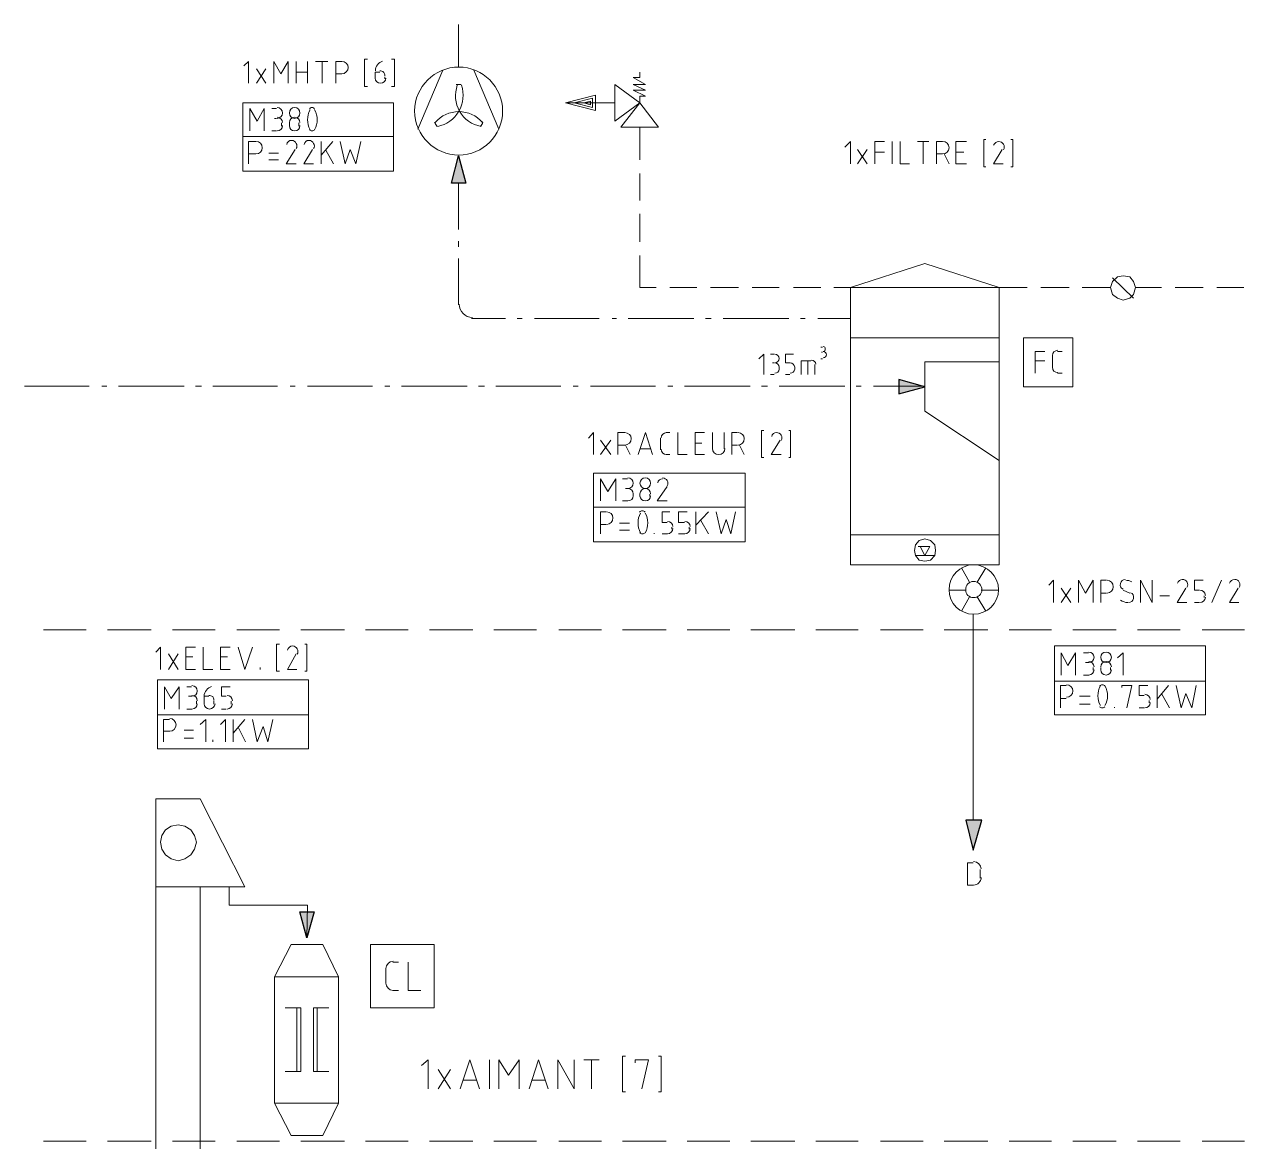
# Model space of a CAD drawing. Header units: millimetres. Extents: x 7 to 416, y 7 to 290.
# Drawn here: x 109.4 to 162.8, y 180 to 229 of the extents above; entities that cross this region are included whole.
import ezdxf

# ---------------------------------------------------------------- set-up
doc = ezdxf.new("R2010")
doc.units = ezdxf.units.MM
doc.header["$MEASUREMENT"] = 0
doc.layers.get('0').update_dxf_attribs({"linetype": 'CONTINUOUS'})

msp = doc.modelspace()

# ---------------------------------------------------------------- hatches: boundary and pattern name
at = {"true_color": 0x000006}
for points in [[(128.714, 222.019), (128.085, 222.019), (128.383, 223.21)], [(147.693, 213.415), (147.693, 212.786), (148.834, 213.084)], [(121.434, 190.084), (122.062, 190.084), (121.731, 188.943)]]:
    msp.add_hatch(color=0, dxfattribs=at).paths.add_polyline_path(points)
at = {"true_color": 0x000007}
msp.add_hatch(color=0, dxfattribs=at).paths.add_polyline_path([(151.333, 194.105), (150.621, 194.105), (150.952, 192.781)])

# ---------------------------------------------------------------- linework, layer by layer
at = {"color": 0, "linetype": 'Continuous', "lineweight": 15, "true_color": 0x000006}
for points in [[(128.383, 227.099), (128.383, 228.968), (128.383, 228.968)], [(126.596, 224.385), (127.705, 226.966), (127.705, 226.966)], [(129.061, 226.966), (130.154, 224.385), (130.154, 224.385)], [(129.442, 224.683), (129.426, 224.699), (129.426, 224.699)], [(136.342, 223.028), (136.342, 224.468), (136.342, 224.468)], [(128.383, 219.984), (128.383, 222.019), (128.383, 222.019)], [(136.342, 221.258), (136.342, 222.433), (136.342, 222.433)], [(136.342, 219.438), (136.342, 220.662), (136.342, 220.662)], [(128.383, 219.223), (128.383, 219.471), (128.383, 219.471)], [(137.053, 217.436), (136.342, 217.436), (136.342, 218.842)], [(128.383, 216.674), (128.383, 218.71), (128.383, 218.71)], [(157.985, 216.972), (157.058, 217.866), (157.058, 217.866)], [(138.84, 217.436), (137.649, 217.436), (137.649, 217.436)], [(140.66, 217.436), (139.436, 217.436), (139.436, 217.436)], [(142.447, 217.436), (141.256, 217.436), (141.256, 217.436)], [(144.268, 217.436), (143.076, 217.436), (143.076, 217.436)], [(145.575, 217.436), (144.847, 217.436), (144.847, 217.436)], [(152.094, 217.436), (153.318, 217.436), (153.318, 217.436)], [(153.914, 217.436), (155.155, 217.436), (155.155, 217.436)], [(155.734, 217.436), (156.975, 217.436), (156.975, 217.436)], [(158.067, 217.436), (159.209, 217.436), (159.209, 217.436)], [(159.805, 217.436), (161.029, 217.436), (161.029, 217.436)], [(161.625, 217.436), (162.816, 217.436), (162.816, 217.436)], [(130.451, 216.079), (128.962, 216.079), (128.962, 216.079)], [(131.179, 216.079), (130.964, 216.079), (130.964, 216.079)], [(134.555, 216.079), (131.725, 216.079), (131.725, 216.079)], [(135.316, 216.079), (135.117, 216.079), (135.117, 216.079)], [(138.708, 216.079), (135.829, 216.079), (135.829, 216.079)], [(139.469, 216.079), (139.221, 216.079), (139.221, 216.079)], [(142.861, 216.079), (139.982, 216.079), (139.982, 216.079)], [(143.589, 216.079), (143.374, 216.079), (143.374, 216.079)], [(145.575, 216.079), (144.135, 216.079), (144.135, 216.079)], [(112.201, 213.117), (109.355, 213.117), (109.355, 213.117)], [(112.962, 213.117), (112.747, 213.117), (112.747, 213.117)], [(116.354, 213.117), (113.475, 213.117), (113.475, 213.117)], [(117.115, 213.117), (116.85, 213.117), (116.85, 213.117)], [(120.457, 213.117), (117.611, 213.117), (117.611, 213.117)], [(121.219, 213.117), (121.003, 213.117), (121.003, 213.117)], [(124.611, 213.117), (121.765, 213.117), (121.765, 213.117)], [(125.372, 213.117), (125.157, 213.117), (125.157, 213.117)], [(128.764, 213.117), (125.885, 213.117), (125.885, 213.117)], [(129.525, 213.117), (129.26, 213.117), (129.26, 213.117)], [(132.867, 213.117), (130.021, 213.117), (130.021, 213.117)], [(133.628, 213.117), (133.413, 213.117), (133.413, 213.117)], [(137.02, 213.117), (134.174, 213.117), (134.174, 213.117)], [(137.781, 213.117), (137.566, 213.117), (137.566, 213.117)], [(141.173, 213.117), (138.294, 213.117), (138.294, 213.117)], [(141.935, 213.117), (141.67, 213.117), (141.67, 213.117)], [(145.327, 213.117), (142.447, 213.117), (142.447, 213.117)], [(146.038, 213.117), (145.823, 213.117), (145.823, 213.117)], [(148.834, 213.117), (146.584, 213.117), (146.584, 213.117)], [(118.339, 191.176), (118.339, 190.382), (118.339, 190.382)], [(121.765, 190.382), (118.339, 190.382), (118.339, 190.382)], [(121.765, 190.382), (121.731, 188.943), (121.731, 188.943)]]:
    msp.add_lwpolyline(points, dxfattribs=at)
at = {"color": 0, "linetype": 'Continuous', "lineweight": 15, "true_color": 0x000007}
for points in [[(124.395, 227.446), (124.263, 227.446), (124.263, 226.255), (124.395, 226.255)], [(125.454, 227.446), (125.587, 227.446), (125.587, 226.255), (125.454, 226.255)], [(119.183, 226.387), (119.183, 227.347), (118.968, 227.148)], [(119.531, 226.387), (119.944, 227.016), (119.944, 227.016)], [(119.531, 227.016), (119.944, 226.387), (119.944, 226.387)], [(120.292, 226.387), (120.292, 227.347), (120.59, 226.801), (120.921, 227.347), (120.921, 226.387)], [(121.268, 226.387), (121.268, 227.347), (121.268, 227.347)], [(121.268, 226.883), (121.765, 226.883), (121.765, 226.883)], [(121.765, 227.347), (121.765, 226.387), (121.765, 226.387)], [(122.112, 227.347), (122.658, 227.347), (122.658, 227.347)], [(122.41, 226.387), (122.41, 227.347), (122.41, 227.347)], [(123.006, 226.387), (123.006, 227.347), (123.254, 227.347)], [(124.726, 226.883), (124.726, 226.586), (124.726, 226.586)], [(124.941, 226.883), (124.726, 226.883), (124.726, 226.883)], [(137.153, 224.468), (136.342, 225.527), (135.233, 224.732), (135.233, 226.337), (136.342, 225.527), (136.342, 225.825), (136.59, 225.825), (136.044, 226.089), (136.59, 226.089), (136.044, 226.337), (136.59, 226.337), (136.044, 226.635), (136.342, 226.635), (136.342, 226.883)], [(123.254, 226.801), (123.006, 226.801), (123.006, 226.801)], [(125.157, 226.586), (125.157, 226.668), (125.157, 226.668)], [(133.082, 225.527), (133.876, 225.527), (134.174, 225.444), (134.174, 225.609), (133.876, 225.527), (133.463, 225.527), (134.257, 225.742), (134.257, 225.328), (133.463, 225.527)], [(133.926, 225.527), (133.876, 225.527), (133.876, 225.527)], [(133.926, 225.527), (135.233, 225.527), (135.233, 225.527)], [(137.153, 224.468), (135.498, 224.468), (136.342, 225.527)], [(145.575, 222.863), (145.575, 223.839), (145.327, 223.591)], [(146.634, 222.863), (146.634, 223.839), (147.064, 223.839)], [(147.395, 222.863), (147.395, 223.839), (147.395, 223.839)], [(147.742, 223.839), (147.742, 222.863), (148.156, 222.863)], [(148.503, 223.839), (149, 223.839), (149, 223.839)], [(148.752, 222.863), (148.752, 223.839), (148.752, 223.839)], [(149.347, 222.863), (149.347, 223.839), (149.596, 223.839)], [(150.654, 222.863), (150.191, 222.863), (150.191, 223.839), (150.654, 223.839)], [(151.498, 223.922), (151.416, 223.922), (151.416, 222.73), (151.498, 222.73)], [(152.607, 223.922), (152.69, 223.922), (152.69, 222.73), (152.607, 222.73)], [(145.873, 222.863), (146.303, 223.491), (146.303, 223.491)], [(145.873, 223.491), (146.303, 222.863), (146.303, 222.863)], [(146.634, 223.376), (147.064, 223.376), (147.064, 223.376)], [(149.596, 223.293), (149.347, 223.293), (149.347, 223.293)], [(149.678, 223.293), (149.893, 222.863), (149.893, 222.863)], [(150.539, 223.376), (150.191, 223.376), (150.191, 223.376)], [(152.226, 223.491), (151.846, 222.863), (152.259, 222.863)], [(152.094, 217.436), (148.834, 218.494), (145.575, 217.436), (145.575, 206.598), (152.094, 206.598)], [(152.094, 217.436), (148.834, 218.494), (145.575, 217.436), (145.575, 206.598), (152.094, 206.598)], [(145.575, 217.436), (152.094, 217.436), (152.094, 217.436)], [(145.575, 217.436), (152.094, 217.436), (152.094, 217.436)], [(152.094, 217.436), (152.094, 206.598), (152.094, 206.598)], [(152.094, 217.436), (152.094, 206.598), (152.094, 206.598)], [(145.575, 215.235), (152.094, 215.235), (152.094, 215.235)], [(145.575, 215.235), (152.094, 215.235), (152.094, 215.235)], [(153.666, 213.68), (153.666, 214.639), (154.096, 214.639)], [(153.666, 213.68), (153.666, 214.639), (154.096, 214.639)], [(154.642, 214.639), (154.857, 214.639), (154.857, 214.639)], [(154.642, 214.639), (154.857, 214.639), (154.857, 214.639)], [(152.094, 214.176), (148.834, 214.176), (148.834, 212.025), (152.094, 209.857)], [(152.094, 214.176), (148.834, 214.176), (148.834, 212.025), (152.094, 209.857)], [(153.666, 214.226), (154.096, 214.226), (154.096, 214.226)], [(153.666, 214.226), (154.096, 214.226), (154.096, 214.226)], [(154.427, 213.928), (154.427, 214.441), (154.427, 214.441)], [(154.427, 213.928), (154.427, 214.441), (154.427, 214.441)], [(154.857, 213.68), (154.642, 213.68), (154.642, 213.68)], [(154.857, 213.68), (154.642, 213.68), (154.642, 213.68)], [(134.307, 210.122), (134.307, 211.082), (134.092, 210.834)], [(135.366, 210.122), (135.366, 211.082), (135.663, 211.082)], [(136.259, 210.122), (136.59, 211.082), (136.888, 210.122)], [(137.235, 210.321), (137.235, 210.834), (137.235, 210.834)], [(137.484, 211.082), (137.649, 211.082), (137.649, 211.082)], [(137.997, 211.082), (137.997, 210.122), (138.41, 210.122)], [(139.171, 210.122), (138.758, 210.122), (138.758, 211.082), (139.171, 211.082)], [(139.519, 211.082), (139.519, 210.37), (139.519, 210.37)], [(140.032, 210.37), (140.032, 211.082), (140.032, 211.082)], [(140.363, 210.122), (140.363, 211.082), (140.611, 211.082)], [(141.769, 211.181), (141.67, 211.181), (141.67, 209.99), (141.769, 209.99)], [(142.861, 211.181), (142.944, 211.181), (142.944, 209.99), (142.861, 209.99)], [(134.605, 210.122), (135.068, 210.751), (135.068, 210.751)], [(134.605, 210.751), (135.068, 210.122), (135.068, 210.122)], [(135.663, 210.536), (135.366, 210.536), (135.366, 210.536)], [(135.713, 210.536), (135.912, 210.122), (135.912, 210.122)], [(136.805, 210.37), (136.342, 210.37), (136.342, 210.37)], [(139.055, 210.618), (138.758, 210.618), (138.758, 210.618)], [(140.611, 210.536), (140.363, 210.536), (140.363, 210.536)], [(140.71, 210.536), (140.909, 210.122), (140.909, 210.122)], [(142.481, 210.751), (142.1, 210.122), (142.53, 210.122)], [(137.649, 210.122), (137.484, 210.122), (137.484, 210.122)], [(145.575, 206.598), (145.575, 205.291), (152.094, 205.291), (152.094, 206.598)], [(148.537, 206.085), (149.049, 206.085), (148.834, 205.704), (148.619, 206.085)], [(149.265, 205.704), (148.421, 205.704), (148.421, 205.704)], [(150.787, 204.529), (150.439, 205.158), (150.439, 205.158)], [(150.787, 204.529), (150.439, 205.158), (150.439, 205.158)], [(151.118, 204.529), (151.498, 205.158), (151.498, 205.158)], [(151.118, 204.529), (151.498, 205.158), (151.498, 205.158)], [(154.477, 203.636), (154.477, 204.612), (154.262, 204.397)], [(155.569, 203.636), (155.569, 204.612), (155.867, 204.05), (156.214, 204.612), (156.214, 203.636)], [(156.545, 203.636), (156.545, 204.612), (156.793, 204.612)], [(158.282, 203.636), (158.282, 204.612), (158.795, 203.636), (158.795, 204.612)], [(160.864, 204.182), (160.648, 204.182), (160.648, 204.612), (161.029, 204.612)], [(161.41, 203.636), (161.84, 204.612), (161.84, 204.612)], [(149.893, 204.182), (150.621, 204.182), (150.621, 204.182)], [(149.893, 204.182), (150.621, 204.182), (150.621, 204.182)], [(150.439, 203.255), (150.787, 203.884), (150.787, 203.884)], [(150.439, 203.255), (150.787, 203.884), (150.787, 203.884)], [(151.498, 203.255), (151.118, 203.884), (151.118, 203.884)], [(151.498, 203.255), (151.118, 203.884), (151.118, 203.884)], [(151.3, 204.182), (152.061, 204.182), (152.061, 204.182)], [(151.3, 204.182), (152.061, 204.182), (152.061, 204.182)], [(154.808, 203.636), (155.238, 204.265), (155.238, 204.265)], [(154.808, 204.265), (155.238, 203.636), (155.238, 203.636)], [(156.793, 204.05), (156.545, 204.05), (156.545, 204.05)], [(157.521, 204.182), (157.819, 204.05), (157.819, 204.05)], [(159.126, 203.934), (159.556, 203.934), (159.556, 203.934)], [(160.268, 204.265), (159.887, 203.636), (160.318, 203.636)], [(161.079, 203.851), (161.079, 203.934), (161.079, 203.934)], [(162.568, 204.265), (162.187, 203.636), (162.601, 203.636)], [(160.648, 203.636), (160.864, 203.636), (160.864, 203.636)], [(150.952, 203.123), (150.952, 194.105), (150.952, 194.105)], [(115.328, 200.707), (115.328, 201.683), (115.113, 201.468)], [(116.85, 200.707), (116.437, 200.707), (116.437, 201.683), (116.85, 201.683)], [(117.198, 201.683), (117.198, 200.707), (117.611, 200.707)], [(118.373, 200.707), (117.959, 200.707), (117.959, 201.683), (118.373, 201.683)], [(118.72, 201.683), (119.018, 200.707), (119.349, 201.683)], [(120.54, 201.816), (120.408, 201.816), (120.408, 200.624), (120.54, 200.624)], [(121.649, 201.816), (121.731, 201.816), (121.731, 200.624), (121.649, 200.624)], [(115.676, 200.707), (116.089, 201.386), (116.089, 201.386)], [(115.676, 201.386), (116.089, 200.707), (116.089, 200.707)], [(116.734, 201.253), (116.437, 201.253), (116.437, 201.253)], [(118.257, 201.253), (117.959, 201.253), (117.959, 201.253)], [(121.268, 201.386), (120.888, 200.707), (121.301, 200.707)], [(119.696, 200.707), (119.696, 200.79), (119.696, 200.79)], [(150.952, 192.235), (150.704, 192.235), (150.704, 191.259)], [(151.25, 191.557), (151.25, 191.938), (151.25, 191.938)], [(150.704, 191.259), (150.952, 191.259), (150.952, 191.259)], [(127.059, 182.324), (127.059, 183.598), (126.762, 183.35)], [(128.466, 182.324), (128.879, 183.598), (129.31, 182.324)], [(129.74, 182.324), (129.74, 183.598), (129.74, 183.598)], [(130.154, 182.324), (130.154, 183.598), (130.584, 182.92), (131.047, 183.598), (131.047, 182.324)], [(131.477, 182.324), (131.891, 183.598), (132.321, 182.324)], [(132.735, 182.324), (132.735, 183.598), (133.463, 182.324), (133.463, 183.598)], [(133.876, 183.598), (134.555, 183.598), (134.555, 183.598)], [(134.224, 182.324), (134.224, 183.598), (134.224, 183.598)], [(135.713, 183.764), (135.581, 183.764), (135.581, 182.192), (135.713, 182.192)], [(136.425, 182.324), (136.722, 183.598), (136.127, 183.598), (136.127, 183.466)], [(137.153, 183.764), (137.268, 183.764), (137.268, 182.192), (137.153, 182.192)], [(127.49, 182.324), (128.036, 183.168), (128.036, 183.168)], [(127.49, 183.168), (128.036, 182.324), (128.036, 182.324)], [(129.177, 182.705), (128.582, 182.705), (128.582, 182.705)], [(132.189, 182.705), (131.593, 182.705), (131.593, 182.705)]]:
    msp.add_lwpolyline(points, dxfattribs=at)
for points in [[(133.082, 225.527), (134.389, 225.874), (134.389, 225.196)], [(153.153, 213.084), (155.321, 213.084), (155.321, 215.235), (153.153, 215.235)], [(153.153, 213.084), (155.321, 213.084), (155.321, 215.235), (153.153, 215.235)], [(149.298, 205.919), (149.265, 206.167), (149.083, 206.349), (148.834, 206.432), (148.586, 206.349), (148.421, 206.167), (148.371, 205.919), (148.421, 205.704), (148.586, 205.489), (148.834, 205.456), (149.083, 205.489), (149.265, 205.704)], [(119.018, 191.176), (117.065, 195.032), (115.113, 195.032), (115.113, 191.176)], [(115.328, 193.129), (115.378, 192.831), (115.543, 192.583), (115.791, 192.401), (116.089, 192.318), (116.387, 192.401), (116.652, 192.583), (116.817, 192.831), (116.9, 193.129), (116.817, 193.427), (116.652, 193.675), (116.387, 193.84), (116.089, 193.89), (115.791, 193.84), (115.543, 193.675), (115.378, 193.427)], [(117.065, 119.514), (117.065, 191.176), (115.113, 191.176), (115.113, 122.691), (115.113, 85.826), (116.983, 85.826)]]:
    msp.add_lwpolyline(points, close=True, dxfattribs=at)
at = {"color": 0, "linetype": 'Continuous', "lineweight": 15, "true_color": 0x000005}
for points in [[(118.935, 222.532), (125.537, 222.532), (125.537, 225.527), (118.935, 225.527)], [(134.307, 206.3), (140.958, 206.3), (140.958, 209.311), (134.307, 209.311)], [(154.51, 198.722), (161.128, 198.722), (161.128, 201.733), (154.51, 201.733)], [(115.196, 197.232), (121.814, 197.232), (121.814, 200.244), (115.196, 200.244)]]:
    msp.add_lwpolyline(points, close=True, dxfattribs=at)
for points in [[(119.233, 224.302), (119.233, 225.278), (119.564, 224.732), (119.862, 225.278), (119.862, 224.302)], [(120.209, 225.278), (120.408, 225.278), (120.408, 225.278)], [(120.408, 224.848), (120.325, 224.848), (120.325, 224.848)], [(120.408, 224.302), (120.209, 224.302), (120.209, 224.302)], [(120.623, 224.65), (120.623, 224.517), (120.623, 224.517)], [(120.97, 224.517), (120.97, 224.65), (120.97, 224.65)], [(121.384, 224.65), (121.384, 224.517), (121.384, 224.517)], [(118.935, 224.054), (125.537, 224.054), (125.537, 224.054)], [(119.183, 222.863), (119.183, 223.839), (119.481, 223.839)], [(122.36, 222.863), (122.36, 223.839), (122.36, 223.839)], [(122.873, 223.839), (122.36, 223.243), (122.36, 223.243)], [(123.204, 223.839), (123.419, 222.863), (123.634, 223.491), (123.882, 222.863), (124.098, 223.839)], [(119.481, 223.293), (119.183, 223.293), (119.183, 223.293)], [(120.49, 223.326), (120.077, 223.326), (120.077, 223.326)], [(121.219, 223.491), (120.838, 222.863), (121.268, 222.863)], [(121.98, 223.491), (121.599, 222.863), (122.029, 222.863)], [(122.575, 223.458), (122.906, 222.863), (122.906, 222.863)], [(120.077, 223.028), (120.49, 223.028), (120.49, 223.028)], [(134.605, 208.087), (134.605, 209.063), (134.935, 208.501), (135.283, 209.063), (135.283, 208.087)], [(135.581, 209.063), (135.796, 209.063), (135.796, 209.063)], [(135.796, 208.633), (135.713, 208.633), (135.713, 208.633)], [(137.533, 208.716), (137.103, 208.087), (137.533, 208.087)], [(136.044, 208.385), (136.044, 208.285), (136.044, 208.285)], [(136.342, 208.285), (136.342, 208.385), (136.342, 208.385)], [(136.772, 208.385), (136.772, 208.285), (136.772, 208.285)], [(134.307, 207.822), (140.958, 207.822), (140.958, 207.822)], [(134.605, 206.647), (134.605, 207.607), (134.853, 207.607)], [(135.796, 208.087), (135.581, 208.087), (135.581, 208.087)], [(137.533, 207.144), (137.318, 207.144), (137.318, 207.607), (137.649, 207.607)], [(138.294, 207.144), (138.03, 207.144), (138.03, 207.607), (138.41, 207.607)], [(138.791, 206.647), (138.791, 207.607), (138.791, 207.607)], [(139.353, 207.607), (138.791, 207.028), (138.791, 207.028)], [(139.684, 207.607), (139.899, 206.647), (140.114, 207.276), (140.33, 206.647), (140.528, 207.607)], [(134.853, 207.061), (134.605, 207.061), (134.605, 207.061)], [(135.879, 207.111), (135.448, 207.111), (135.448, 207.111)], [(139.006, 207.226), (139.353, 206.647), (139.353, 206.647)], [(135.448, 206.813), (135.879, 206.813), (135.879, 206.813)], [(136.971, 206.647), (136.971, 206.68), (136.971, 206.68)], [(137.318, 206.647), (137.533, 206.647), (137.533, 206.647)], [(137.732, 206.846), (137.732, 206.945), (137.732, 206.945)], [(138.03, 206.647), (138.294, 206.647), (138.294, 206.647)], [(138.493, 206.846), (138.493, 206.945), (138.493, 206.945)], [(154.808, 200.459), (154.808, 201.435), (155.105, 200.873), (155.436, 201.435), (155.436, 200.459)], [(155.784, 201.435), (155.999, 201.435), (155.999, 201.435)], [(157.521, 200.459), (157.521, 201.435), (157.273, 201.22)], [(155.999, 201.005), (155.867, 201.005), (155.867, 201.005)], [(156.214, 200.79), (156.214, 200.674), (156.214, 200.674)], [(156.545, 200.674), (156.545, 200.79), (156.545, 200.79)], [(156.975, 200.79), (156.975, 200.674), (156.975, 200.674)], [(154.51, 200.194), (161.128, 200.194), (161.128, 200.194)], [(155.999, 200.459), (155.784, 200.459), (155.784, 200.459)], [(115.493, 198.97), (115.493, 199.946), (115.791, 199.433), (116.139, 199.946), (116.139, 198.97)], [(116.47, 199.946), (116.685, 199.946), (116.685, 199.946)], [(118.207, 199.532), (117.992, 199.532), (117.992, 199.946), (118.373, 199.946)], [(154.775, 199.019), (154.775, 199.996), (155.023, 199.996)], [(157.687, 199.019), (157.902, 199.996), (157.472, 199.996), (157.472, 199.913)], [(158.448, 199.565), (158.233, 199.565), (158.233, 199.996), (158.613, 199.996)], [(159.01, 199.019), (159.01, 199.996), (159.01, 199.996)], [(159.507, 199.996), (159.01, 199.4), (159.01, 199.4)], [(159.209, 199.648), (159.556, 199.019), (159.556, 199.019)], [(159.854, 199.996), (160.069, 199.019), (160.268, 199.648), (160.533, 199.019), (160.731, 199.996)], [(116.685, 199.532), (116.552, 199.532), (116.552, 199.532)], [(116.9, 199.317), (116.9, 199.185), (116.9, 199.185)], [(117.231, 199.532), (117.231, 199.185), (117.231, 199.185)], [(117.446, 199.532), (117.231, 199.532), (117.231, 199.532)], [(117.661, 199.185), (117.661, 199.317), (117.661, 199.317)], [(118.422, 199.185), (118.422, 199.317), (118.422, 199.317)], [(155.023, 199.433), (154.775, 199.433), (154.775, 199.433)], [(156.082, 199.532), (155.618, 199.532), (155.618, 199.532)], [(155.618, 199.185), (156.082, 199.185), (156.082, 199.185)], [(157.141, 199.019), (157.141, 199.053), (157.141, 199.053)], [(158.233, 199.019), (158.448, 199.019), (158.448, 199.019)], [(158.663, 199.235), (158.663, 199.35), (158.663, 199.35)], [(115.196, 198.722), (121.814, 198.722), (121.814, 198.722)], [(115.46, 197.53), (115.46, 198.507), (115.709, 198.507)], [(116.685, 198.97), (116.47, 198.97), (116.47, 198.97)], [(117.314, 197.53), (117.314, 198.507), (117.065, 198.291)], [(118.174, 197.53), (118.174, 198.507), (117.959, 198.291)], [(117.992, 198.97), (118.207, 198.97), (118.207, 198.97)], [(118.505, 197.53), (118.505, 198.507), (118.505, 198.507)], [(119.018, 198.507), (118.505, 197.911), (118.505, 197.911)], [(119.349, 198.507), (119.564, 197.53), (119.829, 198.209), (120.027, 197.53), (120.242, 198.507)], [(115.709, 197.994), (115.46, 197.994), (115.46, 197.994)], [(116.768, 198.043), (116.354, 198.043), (116.354, 198.043)], [(118.72, 198.176), (119.051, 197.53), (119.051, 197.53)], [(116.354, 197.696), (116.768, 197.696), (116.768, 197.696)], [(117.611, 197.53), (117.611, 197.613), (117.611, 197.613)]]:
    msp.add_lwpolyline(points, dxfattribs=at)
at = {"color": 0, "linetype": 'Continuous', "lineweight": 15, "true_color": 0x000004}
msp.add_lwpolyline([(133.082, 225.527), (133.463, 225.527), (133.463, 225.527)], dxfattribs=at)
at = {"color": 0, "linetype": 'Continuous', "lineweight": -2, "true_color": 0x000006}
for points in [[(128.714, 222.019), (128.085, 222.019), (128.383, 223.21)], [(147.693, 213.415), (147.693, 212.786), (148.834, 213.084)], [(121.434, 190.084), (122.062, 190.084), (121.731, 188.943)]]:
    msp.add_lwpolyline(points, close=True, dxfattribs=at)
at = {"color": 0, "linetype": 'Continuous', "lineweight": 15, "true_color": 0x000006}
msp.add_lwpolyline([(158.067, 217.436), (157.985, 217.7), (157.819, 217.915), (157.521, 217.948), (157.273, 217.915), (157.058, 217.7), (156.975, 217.436), (157.058, 217.138), (157.273, 216.972), (157.521, 216.89), (157.819, 216.972), (157.985, 217.138)], close=True, dxfattribs=at)
at = {"color": 0, "linetype": 'Continuous', "lineweight": 15, "true_color": 0x000001}
for points in [[(141.769, 213.63), (141.769, 214.523), (141.554, 214.308)], [(142.067, 214.523), (142.232, 214.523), (142.232, 214.523)], [(142.911, 214.143), (142.729, 214.143), (142.729, 214.523), (143.076, 214.523)], [(144.268, 214.821), (144.35, 214.821), (144.35, 214.821)], [(144.35, 214.606), (144.301, 214.606), (144.301, 214.606)], [(142.232, 214.143), (142.15, 214.143), (142.15, 214.143)], [(143.407, 213.63), (143.407, 214.226), (143.837, 214.226)], [(143.705, 213.63), (143.705, 214.226), (143.705, 214.226)], [(144.003, 214.06), (144.003, 213.63), (144.003, 213.63)], [(144.35, 214.308), (144.268, 214.308), (144.268, 214.308)], [(142.232, 213.63), (142.067, 213.63), (142.067, 213.63)], [(142.447, 213.928), (142.447, 213.845), (142.447, 213.845)], [(142.729, 213.63), (142.911, 213.63), (142.911, 213.63)], [(143.126, 213.845), (143.126, 213.928), (143.126, 213.928)]]:
    msp.add_lwpolyline(points, dxfattribs=at)
at = {"color": 0, "linetype": 'Continuous', "lineweight": 20, "true_color": 0xbababa}
for points in [[(110.199, 202.445), (112.068, 202.445), (112.068, 202.445)], [(112.995, 202.445), (114.914, 202.445), (114.914, 202.445)], [(115.841, 202.445), (117.711, 202.445), (117.711, 202.445)], [(118.67, 202.445), (120.54, 202.445), (120.54, 202.445)], [(121.467, 202.445), (123.386, 202.445), (123.386, 202.445)], [(124.313, 202.445), (126.182, 202.445), (126.182, 202.445)], [(127.109, 202.445), (129.012, 202.445), (129.012, 202.445)], [(129.938, 202.445), (131.808, 202.445), (131.808, 202.445)], [(132.784, 202.445), (134.654, 202.445), (134.654, 202.445)], [(135.581, 202.445), (137.484, 202.445), (137.484, 202.445)], [(138.41, 202.445), (140.28, 202.445), (140.28, 202.445)], [(141.207, 202.445), (143.126, 202.445), (143.126, 202.445)], [(144.052, 202.445), (145.906, 202.445), (145.906, 202.445)], [(146.882, 202.445), (148.752, 202.445), (148.752, 202.445)], [(149.678, 202.445), (151.598, 202.445), (151.598, 202.445)], [(152.524, 202.445), (154.377, 202.445), (154.377, 202.445)], [(155.321, 202.445), (157.223, 202.445), (157.223, 202.445)], [(158.15, 202.445), (160.02, 202.445), (160.02, 202.445)], [(160.996, 202.445), (162.849, 202.445), (162.849, 202.445)], [(110.199, 180.041), (112.068, 180.041), (112.068, 180.041)], [(112.995, 180.041), (114.914, 180.041), (114.914, 180.041)], [(115.841, 180.041), (117.711, 180.041), (117.711, 180.041)], [(118.67, 180.041), (120.54, 180.041), (120.54, 180.041)], [(121.467, 180.041), (123.386, 180.041), (123.386, 180.041)], [(124.313, 180.041), (126.182, 180.041), (126.182, 180.041)], [(127.109, 180.041), (129.012, 180.041), (129.012, 180.041)], [(129.938, 180.041), (131.808, 180.041), (131.808, 180.041)], [(132.784, 180.041), (134.654, 180.041), (134.654, 180.041)], [(135.581, 180.041), (137.484, 180.041), (137.484, 180.041)], [(138.41, 180.041), (140.28, 180.041), (140.28, 180.041)], [(141.207, 180.041), (143.126, 180.041), (143.126, 180.041)], [(144.052, 180.041), (145.906, 180.041), (145.906, 180.041)], [(146.882, 180.041), (148.752, 180.041), (148.752, 180.041)], [(149.678, 180.041), (151.598, 180.041), (151.598, 180.041)], [(152.524, 180.041), (154.377, 180.041), (154.377, 180.041)], [(155.321, 180.041), (157.223, 180.041), (157.223, 180.041)], [(158.15, 180.041), (160.02, 180.041), (160.02, 180.041)], [(160.996, 180.041), (162.849, 180.041), (162.849, 180.041)]]:
    msp.add_lwpolyline(points, dxfattribs=at)
at = {"color": 0, "linetype": 'Continuous', "lineweight": -2, "true_color": 0x000007}
msp.add_lwpolyline([(151.333, 194.105), (150.621, 194.105), (150.952, 192.781)], close=True, dxfattribs=at)
at = {"color": 0, "linetype": 'Continuous', "lineweight": 15, "true_color": 0x000028}
for points in [[(121.053, 188.645), (120.325, 187.238), (120.325, 187.238)], [(121.053, 188.645), (122.443, 188.645), (122.443, 188.645)], [(122.443, 188.645), (123.121, 187.238), (123.121, 187.238)], [(125.504, 187.884), (125.752, 187.884), (125.752, 187.884)], [(126.182, 187.884), (126.182, 186.643), (126.728, 186.643)], [(120.325, 187.238), (123.121, 187.238), (123.121, 181.695), (120.325, 181.695)], [(120.325, 181.695), (120.325, 187.238), (120.325, 187.238)], [(125.206, 186.941), (125.206, 187.586), (125.206, 187.586)], [(125.752, 186.643), (125.504, 186.643), (125.504, 186.643)], [(120.788, 185.882), (121.467, 185.882), (121.467, 185.882)], [(121.301, 183.085), (121.301, 185.882), (121.301, 185.882)], [(121.467, 183.085), (121.467, 185.882), (121.467, 185.882)], [(122.029, 183.085), (122.029, 185.882), (122.029, 185.882)], [(122.029, 185.882), (122.708, 185.882), (122.708, 185.882)], [(120.788, 183.085), (121.467, 183.085), (121.467, 183.085)], [(122.029, 183.085), (122.708, 183.085), (122.708, 183.085)], [(120.325, 181.695), (121.053, 180.289), (121.053, 180.289)], [(122.443, 180.289), (123.121, 181.695), (123.121, 181.695)], [(121.053, 180.289), (122.443, 180.289), (122.443, 180.289)]]:
    msp.add_lwpolyline(points, dxfattribs=at)
for points in [[(124.528, 185.882), (127.324, 185.882), (127.324, 188.645), (124.528, 188.645)], [(122.195, 185.882), (122.195, 183.085)]]:
    msp.add_lwpolyline(points, close=True, dxfattribs=at)
at = {"color": 0, "linetype": 'Continuous', "lineweight": 15, "true_color": 0x000007}
for points in [[(125.057, 227.363), (124.875, 227.297), (124.743, 227.132), (124.743, 226.933)], [(152.077, 223.839), (151.978, 223.839), (151.879, 223.773), (151.846, 223.674)], [(154.659, 214.689), (154.526, 214.689), (154.427, 214.59), (154.427, 214.457)], [(154.659, 214.689), (154.526, 214.689), (154.427, 214.59), (154.427, 214.457)], [(154.427, 213.944), (154.427, 213.812), (154.526, 213.713), (154.659, 213.713)], [(154.427, 213.944), (154.427, 213.812), (154.526, 213.713), (154.659, 213.713)], [(137.5, 211.082), (137.384, 211.082), (137.268, 210.982), (137.268, 210.85)], [(142.332, 211.082), (142.232, 211.082), (142.133, 211.016), (142.117, 210.916)], [(137.268, 210.354), (137.268, 210.221), (137.384, 210.122), (137.5, 210.122)], [(157.902, 204.546), (157.819, 204.596), (157.72, 204.612), (157.637, 204.612)], [(160.136, 204.645), (160.02, 204.645), (159.937, 204.579), (159.904, 204.48)], [(162.419, 204.645), (162.303, 204.645), (162.22, 204.579), (162.187, 204.48)], [(161.128, 203.95), (161.128, 204.083), (161.012, 204.182), (160.88, 204.182)], [(160.88, 203.636), (161.012, 203.636), (161.128, 203.735), (161.128, 203.868)], [(157.405, 203.735), (157.505, 203.669), (157.62, 203.636), (157.736, 203.636)], [(121.119, 201.733), (121.003, 201.733), (120.921, 201.65), (120.888, 201.551)], [(151.3, 191.971), (151.3, 192.136), (151.151, 192.285), (150.969, 192.285)], [(150.969, 191.259), (151.151, 191.259), (151.3, 191.408), (151.3, 191.59)]]:
    msp.add_open_spline(points, degree=3, dxfattribs=at)
for points, knots in [([(123.27, 226.801), (123.419, 226.801), (123.552, 226.933), (123.552, 227.082), (123.552, 227.082), (123.552, 227.231), (123.419, 227.347), (123.27, 227.347)], [0, 0, 0, 0, 0.125, 0.125, 0.125, 0.125, 1, 1, 1, 1]), ([(125.157, 226.718), (125.157, 226.768), (125.14, 226.834), (125.107, 226.867), (125.107, 226.867), (125.057, 226.917), (125.008, 226.933), (124.941, 226.933)], [0, 0, 0, 0, 0.125, 0.125, 0.125, 0.125, 1, 1, 1, 1]), ([(124.726, 226.619), (124.726, 226.486), (124.842, 226.387), (124.975, 226.387), (124.975, 226.387), (125.09, 226.387), (125.206, 226.486), (125.206, 226.619)], [0, 0, 0, 0, 0.125, 0.125, 0.125, 0.125, 1, 1, 1, 1]), ([(149.612, 223.293), (149.778, 223.293), (149.893, 223.409), (149.893, 223.558), (149.893, 223.558), (149.893, 223.723), (149.778, 223.839), (149.612, 223.839)], [0, 0, 0, 0, 0.125, 0.125, 0.125, 0.125, 1, 1, 1, 1]), ([(152.276, 223.475), (152.326, 223.558), (152.326, 223.64), (152.276, 223.723), (152.276, 223.723), (152.243, 223.789), (152.16, 223.839), (152.077, 223.839)], [0, 0, 0, 0, 0.125, 0.125, 0.125, 0.125, 1, 1, 1, 1]), ([(135.68, 210.536), (135.829, 210.536), (135.961, 210.668), (135.961, 210.817), (135.961, 210.817), (135.961, 210.966), (135.829, 211.082), (135.68, 211.082)], [0, 0, 0, 0, 0.125, 0.125, 0.125, 0.125, 1, 1, 1, 1]), ([(140.644, 210.536), (140.793, 210.536), (140.909, 210.668), (140.909, 210.817), (140.909, 210.817), (140.909, 210.966), (140.793, 211.082), (140.644, 211.082)], [0, 0, 0, 0, 0.125, 0.125, 0.125, 0.125, 1, 1, 1, 1]), ([(142.53, 210.734), (142.58, 210.8), (142.58, 210.9), (142.53, 210.966), (142.53, 210.966), (142.497, 211.049), (142.414, 211.082), (142.332, 211.082)], [0, 0, 0, 0, 0.125, 0.125, 0.125, 0.125, 1, 1, 1, 1]), ([(139.519, 210.387), (139.519, 210.238), (139.635, 210.122), (139.8, 210.122), (139.8, 210.122), (139.949, 210.122), (140.065, 210.238), (140.065, 210.387)], [0, 0, 0, 0, 0.125, 0.125, 0.125, 0.125, 1, 1, 1, 1]), ([(152.061, 204.198), (152.061, 204.794), (151.565, 205.291), (150.969, 205.291), (150.969, 205.291), (150.373, 205.291), (149.893, 204.794), (149.893, 204.198), (149.893, 204.198), (149.893, 203.603), (150.373, 203.123), (150.969, 203.123), (150.969, 203.123), (151.565, 203.123), (152.061, 203.603), (152.061, 204.198)], [0, 0, 0, 0, 0.0625, 0.0625, 0.0625, 0.0625, 0.125, 0.125, 0.125, 0.125, 0.1875, 0.1875, 0.1875, 0.1875, 1, 1, 1, 1]), ([(152.061, 204.198), (152.061, 204.794), (151.565, 205.291), (150.969, 205.291), (150.969, 205.291), (150.373, 205.291), (149.893, 204.794), (149.893, 204.198), (149.893, 204.198), (149.893, 203.603), (150.373, 203.123), (150.969, 203.123), (150.969, 203.123), (151.565, 203.123), (152.061, 203.603), (152.061, 204.198)], [0, 0, 0, 0, 0.0625, 0.0625, 0.0625, 0.0625, 0.125, 0.125, 0.125, 0.125, 0.1875, 0.1875, 0.1875, 0.1875, 1, 1, 1, 1]), ([(151.333, 204.198), (151.333, 204.397), (151.167, 204.562), (150.969, 204.562), (150.969, 204.562), (150.77, 204.562), (150.621, 204.397), (150.621, 204.198), (150.621, 204.198), (150.621, 204), (150.77, 203.851), (150.969, 203.851), (150.969, 203.851), (151.167, 203.851), (151.333, 204), (151.333, 204.198)], [0, 0, 0, 0, 0.0625, 0.0625, 0.0625, 0.0625, 0.125, 0.125, 0.125, 0.125, 0.1875, 0.1875, 0.1875, 0.1875, 1, 1, 1, 1]), ([(151.333, 204.198), (151.333, 204.397), (151.167, 204.562), (150.969, 204.562), (150.969, 204.562), (150.77, 204.562), (150.621, 204.397), (150.621, 204.198), (150.621, 204.198), (150.621, 204), (150.77, 203.851), (150.969, 203.851), (150.969, 203.851), (151.167, 203.851), (151.333, 204), (151.333, 204.198)], [0, 0, 0, 0, 0.0625, 0.0625, 0.0625, 0.0625, 0.125, 0.125, 0.125, 0.125, 0.1875, 0.1875, 0.1875, 0.1875, 1, 1, 1, 1]), ([(156.826, 204.05), (156.975, 204.05), (157.091, 204.182), (157.091, 204.331), (157.091, 204.331), (157.091, 204.48), (156.975, 204.612), (156.826, 204.612)], [0, 0, 0, 0, 0.125, 0.125, 0.125, 0.125, 1, 1, 1, 1]), ([(157.62, 204.645), (157.521, 204.645), (157.422, 204.579), (157.405, 204.463), (157.405, 204.463), (157.372, 204.364), (157.422, 204.265), (157.521, 204.215)], [0, 0, 0, 0, 0.125, 0.125, 0.125, 0.125, 1, 1, 1, 1]), ([(160.318, 204.298), (160.367, 204.364), (160.367, 204.463), (160.334, 204.529), (160.334, 204.529), (160.284, 204.612), (160.202, 204.645), (160.119, 204.645)], [0, 0, 0, 0, 0.125, 0.125, 0.125, 0.125, 1, 1, 1, 1]), ([(162.617, 204.298), (162.651, 204.364), (162.651, 204.463), (162.617, 204.529), (162.617, 204.529), (162.568, 204.612), (162.502, 204.645), (162.419, 204.645)], [0, 0, 0, 0, 0.125, 0.125, 0.125, 0.125, 1, 1, 1, 1]), ([(157.753, 203.636), (157.869, 203.636), (157.951, 203.702), (157.985, 203.818), (157.985, 203.818), (158.001, 203.917), (157.951, 204.033), (157.852, 204.066)], [0, 0, 0, 0, 0.125, 0.125, 0.125, 0.125, 1, 1, 1, 1]), ([(121.318, 201.369), (121.351, 201.435), (121.351, 201.534), (121.318, 201.601), (121.318, 201.601), (121.268, 201.683), (121.202, 201.733), (121.119, 201.733)], [0, 0, 0, 0, 0.125, 0.125, 0.125, 0.125, 1, 1, 1, 1])]:
    msp.add_open_spline(points, degree=3, knots=knots, dxfattribs=at)
at = {"color": 0, "linetype": 'Continuous', "lineweight": 15, "true_color": 0x000006}
msp.add_open_spline([(130.319, 225.179), (130.319, 226.238), (129.459, 227.099), (128.4, 227.099), (128.4, 227.099), (127.341, 227.099), (126.464, 226.238), (126.464, 225.179), (126.464, 225.179), (126.464, 224.104), (127.341, 223.243), (128.4, 223.243), (128.4, 223.243), (129.459, 223.243), (130.319, 224.104), (130.319, 225.179)], degree=3, knots=[0, 0, 0, 0, 0.0625, 0.0625, 0.0625, 0.0625, 0.125, 0.125, 0.125, 0.125, 0.1875, 0.1875, 0.1875, 0.1875, 1, 1, 1, 1], dxfattribs=at)
for points in [[(128.333, 226.304), (128.201, 225.924), (128.234, 225.51), (128.433, 225.163)], [(128.4, 226.337), (128.367, 226.337), (128.333, 226.337), (128.284, 226.337)], [(128.499, 226.337), (128.466, 226.337), (128.433, 226.337), (128.4, 226.337)], [(128.4, 225.163), (128.598, 225.51), (128.648, 225.924), (128.515, 226.304)], [(127.341, 224.683), (127.374, 224.617), (127.407, 224.55), (127.457, 224.501)], [(128.4, 225.146), (128.003, 225.146), (127.622, 224.981), (127.357, 224.666)], [(127.473, 224.501), (127.854, 224.567), (128.201, 224.815), (128.4, 225.163)], [(129.442, 224.666), (129.177, 224.981), (128.797, 225.146), (128.4, 225.146)], [(128.433, 225.163), (128.631, 224.815), (128.979, 224.567), (129.376, 224.501)], [(129.343, 224.501), (129.392, 224.55), (129.426, 224.617), (129.459, 224.683)], [(128.416, 216.707), (128.416, 216.393), (128.681, 216.128), (128.995, 216.128)]]:
    msp.add_open_spline(points, degree=3, dxfattribs=at)
at = {"color": 0, "linetype": 'Continuous', "lineweight": 15, "true_color": 0x000005}
for points, knots in [([(120.441, 224.848), (120.557, 224.848), (120.672, 224.964), (120.672, 225.08), (120.672, 225.08), (120.672, 225.212), (120.557, 225.328), (120.441, 225.328)], [0, 0, 0, 0, 0.125, 0.125, 0.125, 0.125, 1, 1, 1, 1]), ([(121.434, 225.08), (121.434, 225.212), (121.334, 225.328), (121.202, 225.328), (121.202, 225.328), (121.07, 225.328), (120.97, 225.212), (120.97, 225.08), (120.97, 225.08), (120.97, 224.964), (121.07, 224.848), (121.202, 224.848), (121.202, 224.848), (121.334, 224.848), (121.434, 224.964), (121.434, 225.08)], [0, 0, 0, 0, 0.0625, 0.0625, 0.0625, 0.0625, 0.125, 0.125, 0.125, 0.125, 0.1875, 0.1875, 0.1875, 0.1875, 1, 1, 1, 1]), ([(122.079, 225.262), (122.046, 225.295), (122.013, 225.328), (121.963, 225.328), (121.963, 225.328), (121.913, 225.328), (121.864, 225.295), (121.847, 225.262)], [0, 0, 0, 0, 0.125, 0.125, 0.125, 0.125, 1, 1, 1, 1]), ([(121.434, 224.666), (121.434, 224.799), (121.334, 224.898), (121.202, 224.898), (121.202, 224.898), (121.07, 224.898), (120.97, 224.799), (120.97, 224.666)], [0, 0, 0, 0, 0.125, 0.125, 0.125, 0.125, 1, 1, 1, 1]), ([(120.97, 224.534), (120.97, 224.402), (121.07, 224.302), (121.202, 224.302), (121.202, 224.302), (121.334, 224.302), (121.434, 224.402), (121.434, 224.534)], [0, 0, 0, 0, 0.125, 0.125, 0.125, 0.125, 1, 1, 1, 1]), ([(121.847, 224.368), (121.864, 224.319), (121.913, 224.302), (121.963, 224.302), (121.963, 224.302), (122.013, 224.302), (122.046, 224.319), (122.079, 224.368)], [0, 0, 0, 0, 0.125, 0.125, 0.125, 0.125, 1, 1, 1, 1]), ([(119.498, 223.293), (119.663, 223.293), (119.779, 223.409), (119.779, 223.558), (119.779, 223.558), (119.779, 223.723), (119.663, 223.839), (119.498, 223.839)], [0, 0, 0, 0, 0.125, 0.125, 0.125, 0.125, 1, 1, 1, 1]), ([(121.268, 223.525), (121.318, 223.591), (121.318, 223.69), (121.268, 223.756), (121.268, 223.756), (121.235, 223.839), (121.152, 223.889), (121.07, 223.889)], [0, 0, 0, 0, 0.125, 0.125, 0.125, 0.125, 1, 1, 1, 1]), ([(122.029, 223.525), (122.079, 223.591), (122.079, 223.69), (122.029, 223.756), (122.029, 223.756), (121.996, 223.839), (121.913, 223.889), (121.831, 223.889)], [0, 0, 0, 0, 0.125, 0.125, 0.125, 0.125, 1, 1, 1, 1]), ([(135.812, 208.633), (135.945, 208.633), (136.044, 208.732), (136.044, 208.865), (136.044, 208.865), (136.044, 208.997), (135.945, 209.096), (135.812, 209.096)], [0, 0, 0, 0, 0.125, 0.125, 0.125, 0.125, 1, 1, 1, 1]), ([(136.805, 208.865), (136.805, 208.997), (136.706, 209.096), (136.574, 209.096), (136.574, 209.096), (136.441, 209.096), (136.342, 208.997), (136.342, 208.865), (136.342, 208.865), (136.342, 208.732), (136.441, 208.633), (136.574, 208.633), (136.574, 208.633), (136.706, 208.633), (136.805, 208.732), (136.805, 208.865)], [0, 0, 0, 0, 0.0625, 0.0625, 0.0625, 0.0625, 0.125, 0.125, 0.125, 0.125, 0.1875, 0.1875, 0.1875, 0.1875, 1, 1, 1, 1]), ([(136.805, 208.401), (136.805, 208.534), (136.706, 208.633), (136.574, 208.633), (136.574, 208.633), (136.441, 208.633), (136.342, 208.534), (136.342, 208.401)], [0, 0, 0, 0, 0.125, 0.125, 0.125, 0.125, 1, 1, 1, 1]), ([(137.533, 208.749), (137.583, 208.815), (137.583, 208.898), (137.533, 208.98), (137.533, 208.98), (137.5, 209.047), (137.417, 209.096), (137.335, 209.096)], [0, 0, 0, 0, 0.125, 0.125, 0.125, 0.125, 1, 1, 1, 1]), ([(136.342, 208.318), (136.342, 208.186), (136.441, 208.087), (136.574, 208.087), (136.574, 208.087), (136.706, 208.087), (136.805, 208.186), (136.805, 208.318)], [0, 0, 0, 0, 0.125, 0.125, 0.125, 0.125, 1, 1, 1, 1]), ([(134.886, 207.061), (135.035, 207.061), (135.151, 207.193), (135.151, 207.342), (135.151, 207.342), (135.151, 207.491), (135.035, 207.607), (134.886, 207.607)], [0, 0, 0, 0, 0.125, 0.125, 0.125, 0.125, 1, 1, 1, 1]), ([(136.574, 207.59), (136.54, 207.64), (136.491, 207.657), (136.441, 207.657), (136.441, 207.657), (136.392, 207.657), (136.358, 207.64), (136.325, 207.59)], [0, 0, 0, 0, 0.125, 0.125, 0.125, 0.125, 1, 1, 1, 1]), ([(136.325, 206.697), (136.358, 206.664), (136.392, 206.647), (136.441, 206.647), (136.441, 206.647), (136.491, 206.647), (136.54, 206.664), (136.574, 206.697)], [0, 0, 0, 0, 0.125, 0.125, 0.125, 0.125, 1, 1, 1, 1]), ([(156.015, 201.005), (156.148, 201.005), (156.247, 201.104), (156.247, 201.237), (156.247, 201.237), (156.247, 201.369), (156.148, 201.468), (156.015, 201.468)], [0, 0, 0, 0, 0.125, 0.125, 0.125, 0.125, 1, 1, 1, 1]), ([(157.008, 201.237), (157.008, 201.369), (156.909, 201.468), (156.777, 201.468), (156.777, 201.468), (156.644, 201.468), (156.545, 201.369), (156.545, 201.237), (156.545, 201.237), (156.545, 201.104), (156.644, 201.005), (156.777, 201.005), (156.777, 201.005), (156.909, 201.005), (157.008, 201.104), (157.008, 201.237)], [0, 0, 0, 0, 0.0625, 0.0625, 0.0625, 0.0625, 0.125, 0.125, 0.125, 0.125, 0.1875, 0.1875, 0.1875, 0.1875, 1, 1, 1, 1]), ([(157.008, 200.823), (157.008, 200.939), (156.909, 201.055), (156.777, 201.055), (156.777, 201.055), (156.644, 201.055), (156.545, 200.939), (156.545, 200.823)], [0, 0, 0, 0, 0.125, 0.125, 0.125, 0.125, 1, 1, 1, 1]), ([(156.545, 200.691), (156.545, 200.558), (156.644, 200.459), (156.777, 200.459), (156.777, 200.459), (156.909, 200.459), (157.008, 200.558), (157.008, 200.691)], [0, 0, 0, 0, 0.125, 0.125, 0.125, 0.125, 1, 1, 1, 1]), ([(116.701, 199.532), (116.834, 199.532), (116.933, 199.632), (116.933, 199.764), (116.933, 199.764), (116.933, 199.88), (116.834, 199.996), (116.701, 199.996)], [0, 0, 0, 0, 0.125, 0.125, 0.125, 0.125, 1, 1, 1, 1]), ([(117.661, 199.35), (117.661, 199.417), (117.645, 199.466), (117.611, 199.516), (117.611, 199.516), (117.562, 199.549), (117.496, 199.565), (117.446, 199.565)], [0, 0, 0, 0, 0.125, 0.125, 0.125, 0.125, 1, 1, 1, 1]), ([(155.039, 199.483), (155.188, 199.483), (155.321, 199.599), (155.321, 199.764), (155.321, 199.764), (155.321, 199.913), (155.188, 200.029), (155.039, 200.029)], [0, 0, 0, 0, 0.125, 0.125, 0.125, 0.125, 1, 1, 1, 1]), ([(156.727, 199.979), (156.694, 200.012), (156.661, 200.029), (156.611, 200.029), (156.611, 200.029), (156.562, 200.029), (156.512, 200.012), (156.495, 199.979)], [0, 0, 0, 0, 0.125, 0.125, 0.125, 0.125, 1, 1, 1, 1]), ([(117.231, 199.201), (117.231, 199.086), (117.347, 198.97), (117.463, 198.97), (117.463, 198.97), (117.595, 198.97), (117.711, 199.086), (117.711, 199.201)], [0, 0, 0, 0, 0.125, 0.125, 0.125, 0.125, 1, 1, 1, 1]), ([(156.495, 199.069), (156.512, 199.036), (156.562, 199.019), (156.611, 199.019), (156.611, 199.019), (156.661, 199.019), (156.694, 199.036), (156.727, 199.069)], [0, 0, 0, 0, 0.125, 0.125, 0.125, 0.125, 1, 1, 1, 1]), ([(115.725, 197.994), (115.891, 197.994), (116.006, 198.126), (116.006, 198.275), (116.006, 198.275), (116.006, 198.424), (115.891, 198.556), (115.725, 198.556)], [0, 0, 0, 0, 0.125, 0.125, 0.125, 0.125, 1, 1, 1, 1])]:
    msp.add_open_spline(points, degree=3, knots=knots, dxfattribs=at)
for points in [[(121.88, 225.229), (121.731, 224.948), (121.731, 224.633), (121.88, 224.352)], [(122.079, 224.352), (122.228, 224.633), (122.228, 224.948), (122.079, 225.229)], [(120.672, 224.666), (120.672, 224.799), (120.557, 224.898), (120.441, 224.898)], [(120.441, 224.302), (120.557, 224.302), (120.672, 224.402), (120.672, 224.534)], [(121.07, 223.889), (120.97, 223.889), (120.871, 223.806), (120.855, 223.707)], [(121.831, 223.889), (121.731, 223.889), (121.632, 223.806), (121.616, 223.707)], [(136.044, 208.401), (136.044, 208.534), (135.945, 208.633), (135.812, 208.633)], [(137.335, 209.063), (137.235, 209.063), (137.136, 208.98), (137.12, 208.881)], [(135.812, 208.087), (135.945, 208.087), (136.044, 208.186), (136.044, 208.318)], [(136.358, 207.557), (136.226, 207.293), (136.226, 206.962), (136.358, 206.697)], [(136.574, 206.697), (136.722, 206.962), (136.722, 207.293), (136.574, 207.557)], [(137.781, 206.962), (137.781, 207.094), (137.682, 207.193), (137.55, 207.193)], [(138.543, 206.962), (138.543, 207.094), (138.443, 207.193), (138.311, 207.193)], [(137.55, 206.647), (137.682, 206.647), (137.781, 206.747), (137.781, 206.879)], [(138.311, 206.647), (138.443, 206.647), (138.543, 206.747), (138.543, 206.879)], [(156.247, 200.823), (156.247, 200.939), (156.148, 201.055), (156.015, 201.055)], [(156.015, 200.459), (156.148, 200.459), (156.247, 200.558), (156.247, 200.691)], [(116.933, 199.334), (116.933, 199.466), (116.834, 199.565), (116.701, 199.565)], [(117.562, 199.963), (117.38, 199.896), (117.247, 199.731), (117.231, 199.532)], [(118.472, 199.334), (118.472, 199.466), (118.356, 199.565), (118.24, 199.565)], [(156.528, 199.979), (156.38, 199.714), (156.38, 199.383), (156.528, 199.119)], [(156.727, 199.119), (156.876, 199.383), (156.876, 199.714), (156.727, 199.979)], [(158.713, 199.383), (158.713, 199.499), (158.597, 199.615), (158.481, 199.615)], [(116.701, 198.97), (116.834, 198.97), (116.933, 199.086), (116.933, 199.201)], [(118.24, 198.97), (118.356, 198.97), (118.472, 199.086), (118.472, 199.201)], [(158.481, 199.019), (158.597, 199.019), (158.713, 199.119), (158.713, 199.251)]]:
    msp.add_open_spline(points, degree=3, dxfattribs=at)
at = {"color": 0, "linetype": 'Continuous', "lineweight": 15, "true_color": 0x000001}
for points in [[(142.249, 214.143), (142.348, 214.143), (142.447, 214.226), (142.447, 214.325), (142.447, 214.325), (142.447, 214.441), (142.348, 214.523), (142.249, 214.523)], [(144.367, 214.639), (144.433, 214.639), (144.466, 214.689), (144.466, 214.755), (144.466, 214.755), (144.466, 214.805), (144.433, 214.854), (144.367, 214.854)], [(144.367, 214.358), (144.45, 214.358), (144.516, 214.424), (144.516, 214.49), (144.516, 214.49), (144.516, 214.573), (144.45, 214.639), (144.367, 214.639)]]:
    msp.add_open_spline(points, degree=3, knots=[0, 0, 0, 0, 0.125, 0.125, 0.125, 0.125, 1, 1, 1, 1], dxfattribs=at)
for points in [[(142.447, 213.944), (142.447, 214.06), (142.348, 214.143), (142.249, 214.143)], [(143.126, 213.944), (143.126, 214.06), (143.027, 214.143), (142.927, 214.143)], [(144.052, 214.077), (144.052, 214.176), (143.97, 214.259), (143.854, 214.259)], [(142.249, 213.68), (142.348, 213.68), (142.447, 213.762), (142.447, 213.862)], [(142.927, 213.68), (143.027, 213.68), (143.126, 213.762), (143.126, 213.862)]]:
    msp.add_open_spline(points, degree=3, dxfattribs=at)
at = {"color": 0, "linetype": 'Continuous', "lineweight": 15, "true_color": 0x000028}
for points in [[(125.521, 187.917), (125.339, 187.917), (125.206, 187.768), (125.206, 187.602)], [(125.206, 186.957), (125.206, 186.792), (125.339, 186.643), (125.521, 186.643)]]:
    msp.add_open_spline(points, degree=3, dxfattribs=at)

doc.saveas('drawing.dxf')
